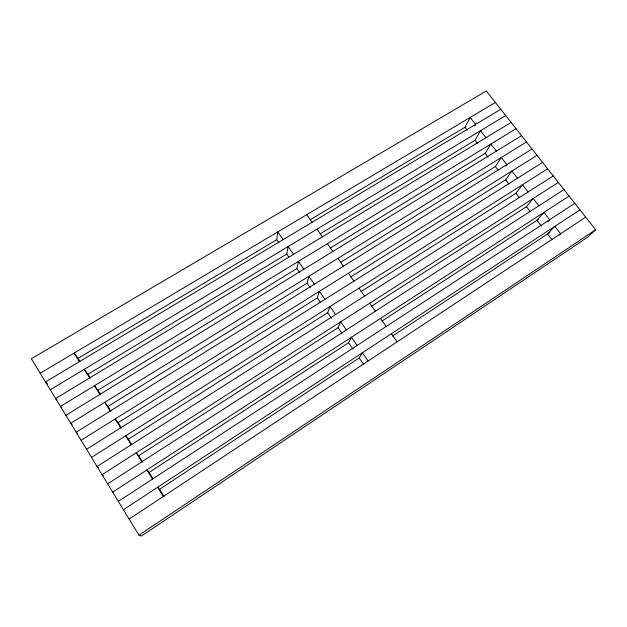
<?xml version="1.0" encoding="UTF-8"?>
<svg xmlns="http://www.w3.org/2000/svg" width="627" height="627" viewBox="0 0 627 627"><rect width="100%" height="100%" fill="white"/><g stroke="black" fill="none" stroke-linecap="round" stroke-linejoin="round"><path stroke-width="0.94" d="M278.835 242.727L276.726 239.71L277.808 231.888L283.2 239.6M288.875 257.125L286.751 254.084L288.075 246.576L293.514 254.35M99.881 394.422L94.473 385.73L97.93 390.284L296.853 268.568L298.428 261.373L303.907 269.218M110.227 411.046L104.772 402.275L107.985 406.437L307.034 283.169L308.868 276.303L314.393 284.203M120.666 427.818L115.156 418.977L118.119 422.723L317.301 297.88L319.386 291.351L324.958 299.314M131.192 444.747L125.643 435.82L128.347 439.159L327.647 312.716L329.998 306.517L335.617 314.55M141.82 461.817L136.216 452.812L138.661 455.727L338.078 327.67L340.696 321.816L346.363 329.92M152.533 479.044L146.883 469.96L149.069 472.444L348.596 342.75L351.481 337.24L357.194 345.406M310.036 219.811L464.983 127.242L470.195 117.429L475.603 124.397L474.717 126.011M320.076 233.934L475.039 140.244L480.494 130.69L485.949 137.705M163.349 496.427L157.651 487.257L159.564 489.303L359.2 357.946L362.359 352.789L368.12 361.027M330.163 248.182L485.165 153.341L490.87 144.045L496.365 151.115M340.328 262.548L495.369 166.531L501.326 157.502L506.867 164.627L505.848 166.108M350.603 277.009L505.652 179.831L511.867 171.061L517.44 178.24M360.933 291.602L516.005 193.226L522.479 184.73L528.106 191.964M371.341 306.313L526.445 206.714L533.185 198.5L538.844 205.789M547.724 221.848L549.675 219.724L543.962 212.381L536.963 220.312L541.414 226.073M559.237 235.133L560.585 233.769L554.832 226.363L547.551 234.012L552.042 239.82M595.65 229.772L587.491 237.32L141.412 536.03L138.967 535.207L31.35 358.746L486.34 90.97L595.65 229.772L138.967 535.207M129.123 519.062L585.712 217.154M123.433 509.735L579.959 209.857M392.447 336.072L549.879 232.484M118.338 501.381L574.81 203.313M381.867 321.126L538.554 219.278M112.695 492.132L569.104 196.071M107.648 483.856L563.994 189.573M558.336 182.386L102.06 474.694L103.408 475.642M553.257 175.944L97.06 466.488L98.447 467.523M91.518 457.404L547.637 168.812M86.557 449.277L542.606 162.417M81.071 440.279L537.025 155.339M532.033 148.991L76.157 432.215L77.482 433.367M526.5 141.968L70.718 423.296L72.089 424.518M65.843 415.309L521.539 135.667M516.045 128.692L60.451 406.468L61.697 407.636M511.123 122.445L55.623 398.545L56.9 399.767M89.622 377.94L84.261 369.319L87.96 374.272L286.751 254.084M50.278 389.782L505.675 115.525M500.785 109.317L45.489 381.937L47.511 383.936M79.457 361.599L74.143 353.056L78.077 358.393L276.726 239.71M40.191 373.253L495.377 102.452M464.983 127.242L467.327 130.275M475.039 140.244L477.398 143.301M485.165 153.341L488.143 157.189M495.369 166.531L498.073 170.027M505.652 179.831L508.912 184.048M516.005 193.226L519.297 197.474M526.445 206.714L530.309 211.714M306.752 214.669L312.152 222.264M317.035 229.129L322.474 236.794M327.396 243.715L332.882 251.435M337.843 258.418L343.377 266.201M348.377 273.231L353.949 281.084M358.989 288.177L364.616 296.085M369.695 303.233L375.361 311.211M380.487 318.422L386.201 326.463M391.373 333.736L397.134 341.84M296.853 268.568L299.526 272.4M307.034 283.169L310.271 287.801M317.301 297.88L320.562 302.559M327.647 312.716L331.487 318.218M338.078 327.67L341.95 333.219M348.596 342.75L353.048 349.137M359.2 357.946L363.793 364.538M78.077 358.393L79.966 361.426M87.96 374.272L90.343 378.097M97.93 390.284L100.814 394.908M107.985 406.437L110.885 411.1M118.119 422.723L121.544 428.217M128.347 439.159L131.795 444.692M138.661 455.727L142.635 462.115M149.069 472.444L153.074 478.887M159.564 489.303L164.109 496.615"/></g></svg>
